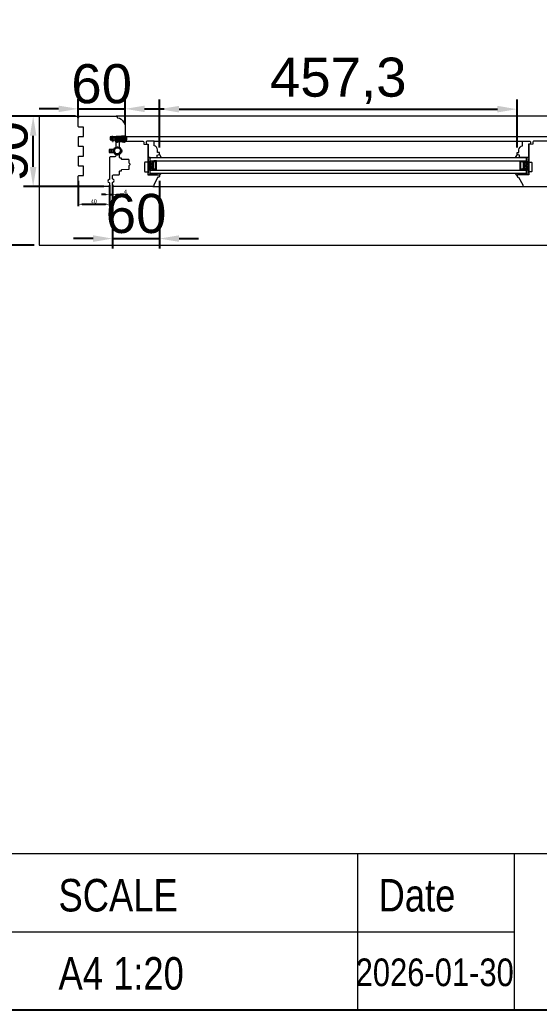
# Model space of a CAD drawing. Header units: millimetres. Extents: x 0 to 182016, y 11 to 3710.
# Drawn here: x 62384 to 63048, y 11 to 1278 of the extents above; entities that cross this region are included whole.
import ezdxf

# ---------------------------------------------------------------- set-up
doc = ezdxf.new("R2010")
doc.units = ezdxf.units.MM
for name, color, linetype, lineweight in [('Matmenys', 10, 'Continuous', 20), ('OTHER', 251, 'Continuous', 13), ('Stakta', 7, 'Continuous', 25), ('Testinės profilio linijos', 7, 'Continuous', 5)]:
    doc.layers.add(name, color=color, linetype=linetype, lineweight=lineweight)
doc.styles.get("Standard").update_dxf_attribs({"font": 'arial.ttf'})
doc.dimstyles.new('2', dxfattribs={"dimscale": 2, "dimtxt": 2.5, "dimasz": 2.5, "dimexe": 1.25, "dimexo": 0.625, "dimtad": 1, "dimtxsty": 'Standard', "dimcen": 2.5, "dimadec": 0, "dimazin": 0, "dimtfac": 1, "dimtmove": 0, "dimatfit": 3, "dimfxl": 1, "dimarcsym": 0})
doc.dimstyles.new('Padidinti matmenys', dxfattribs={"dimscale": 10, "dimtxt": 5, "dimasz": 2.5, "dimexe": 1.25, "dimexo": 0.625, "dimtad": 1, "dimdec": 1, "dimtxsty": 'Standard', "dimcen": 2.5, "dimadec": 0, "dimazin": 0, "dimtfac": 1, "dimtdec": 1, "dimtmove": 0, "dimatfit": 3, "dimfxl": 1, "dimarcsym": 0})

# ---------------------------------------------------------------- blocks, each defined once
blk = doc.blocks.new('Date')
at = {"lineweight": 0, "width": 0.8}
blk.add_text('2026-01-30', height=35.38, dxfattribs=at).set_placement((4937.1, 20113.7))
blk = doc.blocks.new('*D1210')
at = {"layer": 'Defpoints', "color": 0, "transparency": 16777216}
for p in [(62458.2, 1073.3), (62498.2, 1067.8), (62498.2, 1042.1)]:
    blk.add_point(p, dxfattribs=at)
at = {"layer": 'Matmenys', "color": 0, "lineweight": -2, "transparency": 16777216}
for p, q in [((62458.2, 1072.1), (62458.2, 1039.6)), ((62498.2, 1066.6), (62498.2, 1039.6)), ((62463.2, 1042.1), (62493.2, 1042.1))]:
    blk.add_line(p, q, dxfattribs=at)
at = {"layer": 'Matmenys', "color": 0, "transparency": 16777216}
for points in [[(62463.2, 1043), (62463.2, 1041.3), (62458.2, 1042.1)], [(62493.2, 1043), (62493.2, 1041.3), (62498.2, 1042.1)]]:
    blk.add_solid(points, dxfattribs=at)
at = {"layer": 'Matmenys', "color": 0, "lineweight": 5, "transparency": 16777216, "insert": (62478.2, 1045.9), "char_height": 5, "attachment_point": 5}
blk.add_mtext('40', dxfattribs=at)
blk = doc.blocks.new('*D1211')
at = {"color": 0, "lineweight": -2, "transparency": 16777216}
for p, q in [((62458.2, 1152.6), (62458.2, 1176.7)), ((62518.2, 1144.1), (62518.2, 1176.7)), ((62433.2, 1164.2), (62408.2, 1164.2)), ((62458.2, 1164.2), (62518.2, 1164.2)), ((62543.2, 1164.2), (62568.2, 1164.2))]:
    blk.add_line(p, q, dxfattribs=at)
at = {"color": 0, "transparency": 16777216}
for points in [[(62433.2, 1168.3), (62433.2, 1160), (62458.2, 1164.2)], [(62543.2, 1168.3), (62543.2, 1160), (62518.2, 1164.2)]]:
    blk.add_solid(points, dxfattribs=at)
at = {"layer": 'Defpoints', "color": 0, "transparency": 16777216}
for p in [(62518.2, 1164.2), (62458.2, 1146.3), (62518.2, 1137.8)]:
    blk.add_point(p, dxfattribs=at)
at = {"color": 0, "lineweight": 5, "transparency": 16777216, "insert": (62488.2, 1196), "char_height": 50, "attachment_point": 5}
blk.add_mtext('60', dxfattribs=at)
blk = doc.blocks.new('*D1212')
at = {"color": 0, "lineweight": -2, "transparency": 16777216}
for p, q in [((62562.2, 1072.1), (62562.2, 985.7)), ((62502.2, 1061.8), (62502.2, 985.7)), ((62477.2, 998.2), (62452.2, 998.2)), ((62502.2, 998.2), (62562.2, 998.2)), ((62587.2, 998.2), (62612.2, 998.2))]:
    blk.add_line(p, q, dxfattribs=at)
at = {"color": 0, "transparency": 16777216}
for points in [[(62477.2, 1002.4), (62477.2, 994), (62502.2, 998.2)], [(62587.2, 1002.4), (62587.2, 994), (62562.2, 998.2)]]:
    blk.add_solid(points, dxfattribs=at)
at = {"layer": 'Defpoints', "color": 0, "transparency": 16777216}
for p in [(62562.2, 1078.3), (62502.2, 1068.1), (62562.2, 998.2)]:
    blk.add_point(p, dxfattribs=at)
at = {"color": 0, "lineweight": 5, "transparency": 16777216, "insert": (62532.2, 1030), "char_height": 50, "attachment_point": 5}
blk.add_mtext('60', dxfattribs=at)
blk = doc.blocks.new('*D1213')
at = {"color": 0, "lineweight": -2, "transparency": 16777216}
for p, q in [((62454.9, 1154.8), (62388.1, 1154.8)), ((62400.6, 1089.8), (62400.6, 1129.8)), ((62490.9, 1064.8), (62388.1, 1064.8))]:
    blk.add_line(p, q, dxfattribs=at)
at = {"color": 0, "transparency": 16777216}
for points in [[(62396.4, 1129.8), (62404.7, 1129.8), (62400.6, 1154.8)], [(62396.4, 1089.8), (62404.7, 1089.8), (62400.6, 1064.8)]]:
    blk.add_solid(points, dxfattribs=at)
at = {"layer": 'Defpoints', "color": 0, "transparency": 16777216}
for p in [(62400.6, 1154.8), (62461.2, 1154.8), (62497.2, 1064.8)]:
    blk.add_point(p, dxfattribs=at)
at = {"color": 0, "lineweight": 5, "transparency": 16777216, "insert": (62368.8, 1109.8), "char_height": 50, "attachment_point": 5, "rotation": 90}
blk.add_mtext('90', dxfattribs=at)
blk = doc.blocks.new('*D1214')
at = {"layer": 'Defpoints', "color": 0, "transparency": 16777216}
for p in [(62498.2, 1067.8), (62502.2, 1068.1), (62502.2, 1054.4)]:
    blk.add_point(p, dxfattribs=at)
at = {"layer": 'Matmenys', "color": 0, "lineweight": -2, "transparency": 16777216}
for p, q in [((62498.2, 1066.6), (62498.2, 1051.9)), ((62502.2, 1066.8), (62502.2, 1051.9)), ((62493.2, 1054.4), (62488.2, 1054.4)), ((62498.2, 1054.4), (62502.2, 1054.4)), ((62507.2, 1054.4), (62521.6, 1054.4))]:
    blk.add_line(p, q, dxfattribs=at)
at = {"layer": 'Matmenys', "color": 0, "transparency": 16777216}
for points in [[(62493.2, 1055.3), (62493.2, 1053.6), (62498.2, 1054.4)], [(62507.2, 1055.3), (62507.2, 1053.6), (62502.2, 1054.4)]]:
    blk.add_solid(points, dxfattribs=at)
at = {"layer": 'Matmenys', "color": 0, "lineweight": 5, "transparency": 16777216, "insert": (62518.6, 1058.2), "char_height": 5, "attachment_point": 5}
blk.add_mtext('4', dxfattribs=at)
blk = doc.blocks.new('*D1910')
at = {"color": 0, "lineweight": -2, "transparency": 16777216}
for p, q in [((62401.9, 1154.8), (62321.2, 1154.8)), ((62333.7, 1129.8), (62333.7, 1014.8)), ((62401.9, 989.8), (62321.2, 989.8))]:
    blk.add_line(p, q, dxfattribs=at)
at = {"color": 0, "transparency": 16777216}
for points in [[(62329.5, 1129.8), (62337.8, 1129.8), (62333.7, 1154.8)], [(62329.5, 1014.8), (62337.8, 1014.8), (62333.7, 989.8)]]:
    blk.add_solid(points, dxfattribs=at)
at = {"layer": 'Defpoints', "color": 0, "transparency": 16777216}
for p in [(62408.2, 1154.8), (62333.7, 989.8), (62408.2, 989.8)]:
    blk.add_point(p, dxfattribs=at)
at = {"color": 0, "lineweight": 5, "transparency": 16777216, "insert": (62301.9, 1072.3), "char_height": 50, "attachment_point": 5, "rotation": 90}
blk.add_mtext('165', dxfattribs=at)
blk = doc.blocks.new('*D1090')
at = {"color": 0, "lineweight": -2, "transparency": 16777216}
for p, q in [((62562.2, 1114.6), (62562.2, 1176.3)), ((63019.5, 1114.6), (63019.5, 1176.3)), ((62587.2, 1163.8), (62994.5, 1163.8))]:
    blk.add_line(p, q, dxfattribs=at)
at = {"color": 0, "transparency": 16777216}
for points in [[(62587.2, 1168), (62587.2, 1159.6), (62562.2, 1163.8)], [(62994.5, 1168), (62994.5, 1159.6), (63019.5, 1163.8)]]:
    blk.add_solid(points, dxfattribs=at)
at = {"layer": 'Defpoints', "color": 0, "transparency": 16777216}
for p in [(63019.5, 1163.8), (62562.2, 1108.3), (63019.5, 1108.3)]:
    blk.add_point(p, dxfattribs=at)
at = {"color": 0, "lineweight": 5, "transparency": 16777216, "insert": (62790.8, 1200.1), "char_height": 50, "attachment_point": 5}
blk.add_mtext('457,3', dxfattribs=at)

msp = doc.modelspace()

# ---------------------------------------------------------------- hatches: boundary and pattern name
at = {"lineweight": 0}
h = msp.add_hatch(dxfattribs=at)
h.set_pattern_fill('HEX', color=256, scale=0.25, angle=90, style=0)
h.set_pattern_definition([(90, (44202.9073, -11821.5974), (1.374815, -4e-16), [0.79375, -1.5875]), (330, (44202.9073, -11821.5974), (-0.6874075, -1.190624716), [0.79375, -1.5875]), (30, (44202.9073, -11820.8036), (0.6874075, -1.190624716), [0.79375, -1.5875])])
h.paths.add_polyline_path([(62550.178326, 1085.8109378), (62555.178326, 1085.8109378), (62553.178326, 1087.8109378), (62553.178326, 1095.8109378), (62555.178326, 1097.8109378), (62550.178326, 1097.8116468)])
h = msp.add_hatch(dxfattribs=at)
h.set_pattern_fill('JIS_WOOD', color=256, angle=90, style=0)
h.set_pattern_definition([(45, (44202.9073, -11821.59735), (0.5, -0.5), [])])
h.paths.add_polyline_path([(62553.178326, 1095.8109378), (62553.178326, 1087.8109378), (62555.178326, 1085.8109378), (62558.178326, 1085.8109378), (62558.1960594, 1097.8475204), (62555.178326, 1097.8109378)])
h.paths.add_polyline_path([(62554.178326, 1088.2251513), (62554.178326, 1095.3967242), (62555.5925396, 1096.8109378), (62557.178326, 1096.8109378), (62557.178326, 1086.8109378), (62555.5925396, 1086.8109378)], flags=16)
h = msp.add_hatch(dxfattribs=at)
h.set_pattern_fill('JIS_WOOD', color=256, angle=90, style=0)
h.set_pattern_definition([(45, (44280.72945, -11821.59735), (0.5, -0.5), [])])
h.paths.add_polyline_path([(63028.5005561, 1095.8109378), (63028.5005561, 1087.8109378), (63026.5005561, 1085.8109378), (63023.5005561, 1085.8109378), (63023.4828227, 1097.8475204), (63026.5005561, 1097.8109378)])
h.paths.add_polyline_path([(63027.5005561, 1088.2251513), (63027.5005561, 1095.3967242), (63026.0863425, 1096.8109378), (63024.5005561, 1096.8109378), (63024.5005561, 1086.8109378), (63026.0863425, 1086.8109378)], flags=16)
h = msp.add_hatch(dxfattribs=at)
h.set_pattern_fill('HEX', color=256, scale=0.25, angle=90, style=0)
h.set_pattern_definition([(90, (44280.7294, -11821.5974), (1.374815, -4e-16), [0.79375, -1.5875]), (330, (44280.7294, -11821.5974), (-0.6874075, -1.190624716), [0.79375, -1.5875]), (30, (44280.7294, -11820.8036), (0.6874075, -1.190624716), [0.79375, -1.5875])])
h.paths.add_polyline_path([(63031.5005561, 1085.8109378), (63026.5005561, 1085.8109378), (63028.5005561, 1087.8109378), (63028.5005561, 1095.8109378), (63026.5005561, 1097.8109378), (63031.5005561, 1097.8116468)])
at = {"lineweight": 0, "ltscale": 0.5}
h = msp.add_hatch(dxfattribs=at)
h.set_pattern_fill('ANSI37', color=256, scale=0.5, angle=90, style=0)
h.set_pattern_definition([(135, (62546.6783, 1079.8116), (-1.12253, -1.12253), []), (225, (62546.6783, 1079.8116), (1.12253, -1.12253), [])])
h.paths.add_polyline_path([(62559.178326, 1081.8116468), (62550.178326, 1081.8116468), (62550.178326, 1079.8116468), (62559.178326, 1079.8116468)])
h = msp.add_hatch(dxfattribs=at)
h.set_pattern_fill('ANSI37', color=256, scale=0.5, angle=90, style=0)
h.set_pattern_definition([(135, (62624.5005, 1079.8116), (-1.122532, -1.122532), []), (225, (62624.5005, 1079.8116), (1.122532, -1.122532), [])])
h.paths.add_polyline_path([(63022.5005561, 1081.8116468), (63031.5005561, 1081.8116468), (63031.5005561, 1079.8116468), (63022.5005561, 1079.8116468)])
at = {"layer": 'Matmenys'}
h = msp.add_hatch(dxfattribs=at)
h.set_pattern_fill('ANSI37', color=252, scale=0.5, angle=-180, style=0)
h.set_pattern_definition([(225, (-93410.8114, -1098353.8803), (1.1225320151, -1.1225320151), []), (315, (-93410.8114, -1098353.8803), (1.1225320151, 1.1225320151), [])])
edge = h.paths.add_edge_path()
edge.add_arc((62516.2641742, 1127.9313767), 0.1, 363.5893456117, 453.5893456117, ccw=False)
edge.add_line((62516.363978, 1127.9376372), (62516.4610612, 1126.3899514))
edge.add_arc((62516.7105708, 1126.4056027), 0.25, 183.5893456117, 363.5893456117)
edge.add_line((62516.9600804, 1126.4212539), (62516.8316947, 1128.4679588))
edge.add_arc((62516.7318909, 1128.4616983), 0.1, 363.5893456117, 453.589345619)
edge.add_line((62516.7256304, 1128.5615022), (62516.7208855, 1128.6371452))
edge.add_line((62516.7208855, 1128.6371452), (62518.7026864, 1128.7614595))
edge.add_spline(control_points=[(62518.7026864, 1128.7614595), (62518.7818449, 1128.7496572), (62518.8518365, 1128.7384817), (62518.9355873, 1128.7166877), (62518.9591516, 1128.7073019), (62518.9830347, 1128.694607), (62518.9910943, 1128.6883578), (62519.0155821, 1128.662769), (62519.034475, 1128.633532), (62519.0681783, 1128.5292122), (62519.0813003, 1128.45628), (62519.1010024, 1128.2032969), (62519.0905041, 1127.9894628), (62519.0711759, 1127.5469844), (62519.0667006, 1127.3276555), (62519.0656244, 1126.9077646), (62519.0686564, 1126.7046785), (62519.0813668, 1126.1144711), (62519.0945432, 1125.746421), (62519.0942815, 1124.9932396), (62519.0757852, 1124.6164897), (62518.9725989, 1124.0233853), (62518.9127048, 1123.7958143), (62518.7596692, 1123.3987131), (62518.6769198, 1123.2269254), (62518.4729197, 1122.8857577), (62518.3528048, 1122.719555), (62518.0853597, 1122.4283953), (62517.9376861, 1122.3048153), (62517.6565015, 1122.1450966), (62517.5212053, 1122.0975426), (62517.2199064, 1122.0379377), (62517.0563065, 1122.0272343), (62516.4717096, 1122.0409782), (62516.0077941, 1122.1357324), (62515.115298, 1122.3074747), (62514.6882177, 1122.3911693), (62513.6098691, 1122.6023556), (62512.9518185, 1122.7360897), (62511.9587166, 1122.8610157), (62511.6551155, 1122.8915096), (62511.0330718, 1122.915845), (62510.7171678, 1122.9083043), (62510.1679596, 1122.8234199), (62509.9318761, 1122.7620813), (62509.5312247, 1122.589621), (62509.3725922, 1122.4947725), (62509.0739334, 1122.3105041), (62508.9324762, 1122.2206466), (62508.6306933, 1122.0645635), (62508.4656406, 1121.9945934), (62508.1005189, 1121.8748621), (62507.8995688, 1121.8318596), (62507.5601521, 1121.8079609), (62507.4181667, 1121.8211667), (62507.222946, 1121.881206), (62507.1576182, 1121.9179461), (62507.0308948, 1122.0264953), (62506.971717, 1122.0985614), (62506.8146394, 1122.362649), (62506.7331397, 1122.6037573), (62506.6165224, 1123.1541683), (62506.5799909, 1123.4623634), (62506.5267195, 1124.0585812), (62506.507497, 1124.3461322), (62506.4641376, 1124.876622), (62506.4420014, 1125.1248805), (62506.405787, 1125.5296828), (62506.3917006, 1125.6870861), (62506.3635785, 1126.0110185), (62506.3485424, 1126.1893357), (62506.2802575, 1126.4922028), (62506.2446224, 1126.6100248), (62506.1490257, 1126.8225036), (62506.0958787, 1126.9164184), (62505.977238, 1127.0616121), (62505.9216158, 1127.1166303), (62505.7978486, 1127.2057222), (62505.7342215, 1127.2386016), (62505.6153575, 1127.2867698), (62505.5582804, 1127.303651), (62505.4577, 1127.3295949), (62505.4133044, 1127.3393125), (62505.3723081, 1127.3483485)], knot_values=[0, 0, 0, 0, 0.2245066002, 0.2245066002, 0.377043448, 0.377043448, 0.5295802957, 0.5295802957, 0.8082977366, 0.8082977366, 1.0870151774, 1.0870151774, 1.6244414062, 1.6244414062, 2.161867635, 2.161867635, 2.6992938638, 2.6992938638, 3.7741463214, 3.7741463214, 5.0334406395, 5.0334406395, 5.8656302806, 5.8656302806, 6.5060139406, 6.5060139406, 7.1463976006, 7.1463976006, 7.7996240151, 7.7996240151, 8.3563201169, 8.3563201169, 8.9130162187, 8.9130162187, 10.239934143, 10.239934143, 11.5668520673, 11.5668520673, 13.5970761059, 13.5970761059, 14.4582175179, 14.4582175179, 15.3193589298, 15.3193589298, 15.9856015553, 15.9856015553, 16.5061017172, 16.5061017172, 17.0266018791, 17.0266018791, 17.547102041, 17.547102041, 18.1672448488, 18.1672448488, 18.7176261004, 18.7176261004, 19.1465766047, 19.1465766047, 19.5755271091, 19.5755271091, 20.3898249977, 20.3898249977, 21.2041228863, 21.2041228863, 21.9655448497, 21.9655448497, 22.7269668131, 22.7269668131, 23.2229068178, 23.2229068178, 23.7188468224, 23.7188468224, 24.0184411081, 24.0184411081, 24.2549295987, 24.2549295987, 24.4119994701, 24.4119994701, 24.5501072405, 24.5501072405, 24.6882150108, 24.6882150108, 24.8099116426, 24.8099116426, 24.8099116426, 24.8099116426], degree=3, periodic=0)
edge.add_line((62505.3723081, 1127.3483485), (62516.2579137, 1128.0311805))

# ---------------------------------------------------------------- linework, layer by layer
at = {"lineweight": 5}
for p, q in [((62408.1783256, 1154.8116468), (62408.1783256, 989.8116468)), ((62408.1783256, 1154.8116468), (62461.178326, 1154.8116468)), ((62408.1783256, 989.8116468), (64398.1450167, 989.8116468))]:
    msp.add_line(p, q, dxfattribs=at)
for p, q in [((62501.7704391, 1128.6252267), (62500.7400978, 1127.558762)), ((62501.4241486, 1127.1006884), (62516.2579137, 1128.0311805)), ((62502.5180797, 1128.6721247), (62501.4673665, 1127.6043821)), ((62501.4673665, 1127.6043821), (62516.7256304, 1128.5615022)), ((62501.7704391, 1128.6252267), (62502.5180797, 1128.6721247)), ((62516.363978, 1127.9376372), (62516.4610612, 1126.3899514)), ((62516.7256304, 1128.5615022), (62516.7208855, 1128.6371452)), ((62516.8316947, 1128.4679588), (62516.9600804, 1126.4212539)), ((62500.7400978, 1127.558762), (62500.7714003, 1127.0597428)), ((62500.7714003, 1127.0597428), (62500.9186862, 1127.0689818)), ((62500.9186862, 1127.0689818), (62501.9021327, 1122.7218913)), ((62501.4241486, 1127.1006884), (62501.6613434, 1126.0522252)), ((62501.6613434, 1126.0522252), (62502.1490194, 1126.1625526)), ((62501.9021327, 1122.7218913), (62502.8774846, 1122.9425461)), ((62502.1490194, 1126.1625526), (62502.8774846, 1122.9425461))]:
    msp.add_line(p, q)
at = {"color": 1}
for p, q in [((62518.7469266, 1129.0581796), (62503.4221112, 1128.0968849)), ((62518.7026864, 1128.7614595), (62503.4677416, 1127.8058022)), ((62505.3077353, 1127.0553803), (62503.5472841, 1126.9449507))]:
    msp.add_line(p, q, dxfattribs=at)
at = {"lineweight": 9}
for p, q in [((62555.178326, 1122.8116468), (63026.5005561, 1122.8116468)), ((62550.1784111, 1101.8116468), (63031.500471, 1101.8116468)), ((62550.1784111, 1097.8116468), (63031.500471, 1097.8116468)), ((62550.1784111, 1085.8116468), (63031.500471, 1085.8116468)), ((62550.1784111, 1081.8116468), (63031.500471, 1081.8116468))]:
    msp.add_line(p, q, dxfattribs=at)
at = {"lineweight": 0}
for p, q in [((62562.178326, 1105.8116468), (62564.4649911, 1101.8116468)), ((63019.5005561, 1105.8116468), (63017.213891, 1101.8116468)), ((62550.178326, 1101.8109378), (62547.178326, 1080.8109378)), ((62547.178326, 1101.8109378), (62550.178326, 1080.8109378)), ((63031.5005561, 1101.8109378), (63034.5005561, 1080.8109378)), ((63034.5005561, 1101.8109378), (63031.5005561, 1080.8109378)), ((62559.178326, 1079.8116468), (62559.178326, 1081.8116468)), ((62562.178326, 1078.8116468), (62564.4649911, 1081.8116468)), ((63019.5005561, 1078.8116468), (63017.213891, 1081.8116468)), ((63022.5005561, 1079.8116468), (63022.5005561, 1081.8116468)), ((63031.5005561, 1079.8116468), (63031.5005561, 1082.8116468)), ((65989.1074699, 210.9357406), (62288.6471854, 210.9357406)), ((62815.5888226, 210.9357406), (62815.5888226, 10.9108603)), ((63015.6137029, 210.9357406), (63015.6137029, 10.9108603)), ((63015.6137029, 110.9233004), (62288.6471854, 110.9233004))]:
    msp.add_line(p, q, dxfattribs=at)
msp.add_lwpolyline([(65989.1074699, 3710.4502728), (65989.1074699, 10.9108603), (60489.792127, 10.9108603), (60489.792127, 3710.4502728)], close=True)
for points in [[(62555.178326, 1116.8116468), (62555.178326, 1122.8116468), (62546.178326, 1122.8116468, 0.4142135624), (62545.178326, 1121.8116468), (62545.178326, 1118.8116468), (62547.678326, 1118.8116468), (62547.678326, 1101.8116468), (62559.178326, 1101.8116468), (62559.178326, 1104.8116468), (62562.178326, 1105.8116468), (62562.178326, 1108.3116468), (62559.678326, 1108.3116468), (62559.678326, 1111.8367097, 0.3851703882), (62555.178326, 1116.8116468)], [(63026.5005561, 1116.8116468), (63026.5005561, 1122.8116468), (63035.5005561, 1122.8116468, -0.4142135624), (63036.5005561, 1121.8116468), (63036.5005561, 1118.8116468), (63034.0005561, 1118.8116468), (63034.0005561, 1101.8116468), (63022.5005561, 1101.8116468), (63022.5005561, 1104.8116468), (63019.5005561, 1105.8116468), (63019.5005561, 1108.3116468), (63022.0005561, 1108.3116468), (63022.0005561, 1111.8367097, -0.3851703882), (63026.5005561, 1116.8116468)]]:
    msp.add_lwpolyline(points, format="xyb", dxfattribs=at)
for points in [[(62547.178326, 1101.8109378), (62547.178326, 1080.8109378), (62550.178326, 1080.8109378), (62550.178326, 1101.8109378)], [(62553.178326, 1095.8109378), (62553.178326, 1087.8109378), (62555.178326, 1085.8109378), (62558.178326, 1085.8109378), (62558.178326, 1097.8109378), (62555.178326, 1097.8109378)], [(62554.178326, 1095.3967242), (62554.178326, 1088.2251513), (62555.5925396, 1086.8109378), (62557.178326, 1086.8109378), (62557.178326, 1096.8109378), (62555.5925396, 1096.8109378)], [(63028.5005561, 1095.8109378), (63028.5005561, 1087.8109378), (63026.5005561, 1085.8109378), (63023.5005561, 1085.8109378), (63023.5005561, 1097.8109378), (63026.5005561, 1097.8109378)], [(63027.5005561, 1095.3967242), (63027.5005561, 1088.2251513), (63026.0863425, 1086.8109378), (63024.5005561, 1086.8109378), (63024.5005561, 1096.8109378), (63026.0863425, 1096.8109378)], [(63034.5005561, 1101.8109378), (63034.5005561, 1080.8109378), (63031.5005561, 1080.8109378), (63031.5005561, 1101.8109378)]]:
    msp.add_lwpolyline(points, close=True, dxfattribs=at)
at = {"color": 18, "linetype": 'ByBlock', "true_color": 0x000000}
for radius in [4.85, 4.25]:
    msp.add_circle((62508.5708402, 1110.3105813), radius, dxfattribs=at)
for centre, radius, start, end in [((62516.2641742, 1127.9313767), 0.1, 3.5893456092, 93.5893456123), ((62516.7318909, 1128.4616983), 0.1, 3.5893456092, 93.5893456123), ((62516.7105708, 1126.4056027), 0.25, 183.5893456092, 3.5893456092)]:
    msp.add_arc(centre, radius, start, end)
at = {"color": 1}
msp.add_spline([(62518.7469266, 1129.0581796), (62519.108427, 1128.9676829), (62519.3779678, 1127.6938244), (62518.8895785, 1123.0014514), (62517.8463807, 1121.9114451), (62515.6829089, 1121.8928287), (62513.9848691, 1122.2232026), (62511.8194282, 1122.570119), (62509.7827065, 1122.3706902), (62508.9544618, 1121.8945212), (62507.0999216, 1121.6142579), (62506.2074757, 1124.3264364), (62506.0803082, 1125.805312), (62505.9623368, 1126.4925799), (62505.6601311, 1126.9344652), (62505.3077353, 1127.0553803)], degree=3, dxfattribs=at)
msp.add_open_spline([(62518.7026864, 1128.7614595), (62518.7818449, 1128.7496572), (62518.8518365, 1128.7384817), (62518.9355873, 1128.7166877), (62518.9591516, 1128.7073019), (62518.9830347, 1128.694607), (62518.9910943, 1128.6883578), (62519.0155821, 1128.662769), (62519.034475, 1128.633532), (62519.0681783, 1128.5292122), (62519.0813003, 1128.45628), (62519.1010024, 1128.2032969), (62519.0905041, 1127.9894628), (62519.0711759, 1127.5469844), (62519.0667006, 1127.3276555), (62519.0656244, 1126.9077646), (62519.0686564, 1126.7046785), (62519.0813668, 1126.1144711), (62519.0945432, 1125.746421), (62519.0942815, 1124.9932396), (62519.0757852, 1124.6164897), (62518.9725989, 1124.0233853), (62518.9127048, 1123.7958143), (62518.7596692, 1123.3987131), (62518.6769198, 1123.2269254), (62518.4729197, 1122.8857577), (62518.3528048, 1122.719555), (62518.0853597, 1122.4283953), (62517.9376861, 1122.3048153), (62517.6565015, 1122.1450966), (62517.5212053, 1122.0975426), (62517.2199064, 1122.0379377), (62517.0563065, 1122.0272343), (62516.4717096, 1122.0409782), (62516.0077941, 1122.1357324), (62515.115298, 1122.3074747), (62514.6882177, 1122.3911693), (62513.6098691, 1122.6023556), (62512.9518185, 1122.7360897), (62511.9587166, 1122.8610157), (62511.6551155, 1122.8915096), (62511.0330718, 1122.915845), (62510.7171678, 1122.9083043), (62510.1679596, 1122.8234199), (62509.9318761, 1122.7620813), (62509.5312247, 1122.589621), (62509.3725922, 1122.4947725), (62509.0739334, 1122.3105041), (62508.9324762, 1122.2206466), (62508.6306933, 1122.0645635), (62508.4656406, 1121.9945934), (62508.1005189, 1121.8748621), (62507.8995688, 1121.8318596), (62507.5601521, 1121.8079609), (62507.4181667, 1121.8211667), (62507.222946, 1121.881206), (62507.1576182, 1121.9179461), (62507.0308948, 1122.0264953), (62506.971717, 1122.0985614), (62506.8146394, 1122.362649), (62506.7331397, 1122.6037573), (62506.6165224, 1123.1541683), (62506.5799909, 1123.4623634), (62506.5267195, 1124.0585812), (62506.507497, 1124.3461322), (62506.4641376, 1124.876622), (62506.4420014, 1125.1248805), (62506.405787, 1125.5296828), (62506.3917006, 1125.6870861), (62506.3635785, 1126.0110185), (62506.3485424, 1126.1893357), (62506.2802575, 1126.4922028), (62506.2446224, 1126.6100248), (62506.1490257, 1126.8225036), (62506.0958787, 1126.9164184), (62505.977238, 1127.0616121), (62505.9216158, 1127.1166303), (62505.7978486, 1127.2057222), (62505.7342215, 1127.2386016), (62505.6153575, 1127.2867698), (62505.5582804, 1127.303651), (62505.4577, 1127.3295949), (62505.4133044, 1127.3393125), (62505.3723081, 1127.3483485)], degree=3, knots=[0, 0, 0, 0, 0.2245066002, 0.2245066002, 0.377043448, 0.377043448, 0.5295802957, 0.5295802957, 0.8082977366, 0.8082977366, 1.0870151774, 1.0870151774, 1.6244414062, 1.6244414062, 2.161867635, 2.161867635, 2.6992938638, 2.6992938638, 3.7741463214, 3.7741463214, 5.0334406395, 5.0334406395, 5.8656302806, 5.8656302806, 6.5060139406, 6.5060139406, 7.1463976006, 7.1463976006, 7.7996240151, 7.7996240151, 8.3563201169, 8.3563201169, 8.9130162187, 8.9130162187, 10.239934143, 10.239934143, 11.5668520673, 11.5668520673, 13.5970761059, 13.5970761059, 14.4582175179, 14.4582175179, 15.3193589298, 15.3193589298, 15.9856015553, 15.9856015553, 16.5061017172, 16.5061017172, 17.0266018791, 17.0266018791, 17.547102041, 17.547102041, 18.1672448488, 18.1672448488, 18.7176261004, 18.7176261004, 19.1465766047, 19.1465766047, 19.5755271091, 19.5755271091, 20.3898249977, 20.3898249977, 21.2041228863, 21.2041228863, 21.9655448497, 21.9655448497, 22.7269668131, 22.7269668131, 23.2229068178, 23.2229068178, 23.7188468224, 23.7188468224, 24.0184411081, 24.0184411081, 24.2549295987, 24.2549295987, 24.4119994701, 24.4119994701, 24.5501072405, 24.5501072405, 24.6882150108, 24.6882150108, 24.8099116426, 24.8099116426, 24.8099116426, 24.8099116426], dxfattribs=at)
at = {"layer": 'OTHER'}
msp.add_lwpolyline([(62503.7676303, 1109.7005552), (62502.3517215, 1109.7005552), (62502.3517215, 1108.0552738), (62501.8260393, 1108.0552738), (62501.0826983, 1109.7005552), (62500.2900787, 1109.7005552), (62500.2900787, 1108.0552738), (62500.0711879, 1108.0552738), (62498.5683067, 1110.3105813), (62500.0711879, 1112.5658888), (62500.2900787, 1112.5658888), (62500.2900787, 1110.9206075), (62501.0826983, 1110.9206075), (62501.8260393, 1112.5658888), (62502.3517215, 1112.5658888), (62502.3517215, 1110.9206075), (62503.7676303, 1110.9206075)], dxfattribs=at)
at = {"layer": 'Stakta', "color": 18, "lineweight": 5, "true_color": 0x000000}
for points in [[(62506.178326, 1115.1149884, -0.2720281141), (62505.9217125, 1114.6782241, 0.164173551), (62503.7730013, 1112.3105813), (62497.678326, 1112.3105813), (62497.678326, 1108.3105813), (62503.7730013, 1108.3105813, 0.164173551), (62505.9217125, 1105.9429385, -0.2720281141), (62506.178326, 1105.5061742), (62506.178326, 1103.872773, -0.4116598905), (62505.1870525, 1102.8728111), (62499.1695995, 1102.8202976, 0.4116598905), (62498.178326, 1101.8203356), (62498.178326, 1074.2611366, -0.3563939587), (62497.778326, 1073.7712386, 0.8164965809), (62497.778326, 1069.852055, -0.3563939587), (62498.178326, 1069.3621571), (62498.178326, 1066.3116468, -0.4142135624), (62496.678326, 1064.8116468), (62461.1783256, 1064.8116468, -0.4142135624), (62458.1783256, 1067.8116468), (62458.1783256, 1077.8116468, -0.4142135624), (62459.1783256, 1078.8116468), (62464.6783256, 1078.8116468, 0.4142135624), (62465.1783256, 1079.3116468), (62465.1783256, 1090.3116468, 0.4142135624), (62464.6783256, 1090.8116468), (62459.3783256, 1090.8116468, -0.4142135624), (62458.3783256, 1091.8116468), (62458.3783256, 1102.8116468, -0.4142135624), (62459.3783256, 1103.8116468), (62464.6783256, 1103.8116468, 0.4142135624), (62465.1783256, 1104.3116468), (62465.1783256, 1115.3116468, 0.4142135624), (62464.6783256, 1115.8116468), (62459.3783256, 1115.8116468, -0.4142135624), (62458.3783256, 1116.8116468), (62458.3783256, 1127.8116468, -0.4142135624), (62459.3783256, 1128.8116468), (62464.6783256, 1128.8116468, 0.4142135624), (62465.1783256, 1129.3116468), (62465.1783256, 1140.3116468, 0.4142135624), (62464.6783256, 1140.8116468), (62459.1783256, 1140.8116468, -0.4142135624), (62458.1783256, 1141.8116468), (62458.1783256, 1151.8116468, -0.4142135624), (62461.1783256, 1154.8116468), (62507.178326, 1154.8116468, -0.4142135624), (62508.178326, 1153.8116468), (62508.178326, 1153.1023202, 0.4001549105), (62508.4638606, 1152.8026691, -0.3090857966), (62516.1131713, 1147.0143859, 0.3199404334), (62516.3949944, 1146.809756), (62517.1870525, 1146.8028438, -0.4116598905), (62518.178326, 1145.8028819), (62518.178326, 1129.9076805, -0.4116598905), (62517.1870525, 1128.9077185), (62507.1695995, 1128.8202976, 0.2023892741), (62506.4557689, 1128.5116468), (62499.178326, 1128.5116468), (62499.178326, 1124.5116468), (62506.178326, 1124.5116468)], [(62513.678326, 1085.2013535), (62513.678326, 1086.2544751, -0.4091108014), (62514.1695998, 1086.7543989), (62522.8835617, 1086.9065017, 0.4091108014), (62523.178326, 1087.206456), (62523.178326, 1091.230276, -0.1989123674), (62523.3247726, 1091.5838294), (62524.590458, 1092.8495148, 0.4142135624), (62524.590458, 1093.2737789), (62523.3247726, 1094.5394643, -0.1989123674), (62523.178326, 1094.8930177), (62523.178326, 1098.9168377, 0.4091108014), (62522.8835617, 1099.216792), (62514.1695998, 1099.3688947, -0.4091108014), (62513.678326, 1099.8688186), (62513.678326, 1100.9219402, 0.4040262259), (62513.3887959, 1101.2217575), (62511.6608763, 1101.2820977, -0.4040262258), (62511.178326, 1101.7817932), (62511.178326, 1108.8621571, -0.3563939587), (62511.578326, 1109.352055, 0.8164965809), (62511.578326, 1113.2712386, -0.3563939587), (62511.178326, 1113.7611366), (62511.178326, 1121.8116468, -0.4142135624), (62512.178326, 1122.8116468), (62540.178326, 1122.8116468, -0.4142135624), (62542.178326, 1120.8116468), (62542.178326, 1119.1090402, 0.4116598905), (62542.475708, 1118.8090516), (62546.6826893, 1118.7723379, -0.4116598905), (62547.178326, 1118.2723569), (62547.178326, 1096.3422099, -0.4116598905), (62546.6826893, 1095.842229), (62543.475708, 1095.8142421, 0.4116598905), (62543.178326, 1095.5142535), (62543.178326, 1084.1090402, 0.4116598905), (62543.475708, 1083.8090516), (62546.6826893, 1083.7810647, -0.4116598905), (62547.178326, 1083.2810838), (62547.178326, 1079.8116468), (62561.178326, 1079.8116468, -0.4142135624), (62562.178326, 1078.8116468), (62562.178326, 1077.8204118, -0.4116598905), (62561.1870525, 1076.8204499), (62560.178326, 1076.8116468), (62554.9197579, 1066.9217186, 0.1227845609), (62554.8612317, 1066.6869828), (62554.8612317, 1065.8116468, -0.4142135624), (62553.8612317, 1064.8116468), (62503.178326, 1064.8116468, -0.4142135624), (62502.178326, 1065.8116468), (62502.178326, 1069.8621571, -0.3563939587), (62502.578326, 1070.352055, 0.8164965809), (62502.578326, 1074.2712386, -0.3563939587), (62502.178326, 1074.7611366), (62502.178326, 1078.7417938, -0.4116598905), (62503.1695995, 1079.7417557), (62510.1870525, 1079.8029961, 0.4116598905), (62511.178326, 1080.802958), (62511.178326, 1084.3414835, -0.4040361542), (62511.6608763, 1084.8411959), (62513.3887959, 1084.9015362, 0.4040262258)]]:
    msp.add_lwpolyline(points, format="xyb", close=True, dxfattribs=at)
msp.add_lwpolyline([(63067.1601396, 1122.8116468), (63041.5005561, 1122.8116468, 0.4142135624), (63039.5005561, 1120.8116468), (63039.5005561, 1119.1090402, -0.4116598905), (63039.2031741, 1118.8090516), (63034.9961928, 1118.7723379, 0.4116598905), (63034.5005561, 1118.2723569), (63034.5005561, 1096.3422099, 0.4116598905), (63034.9961928, 1095.842229), (63038.2031741, 1095.8142421, -0.4116598905), (63038.5005561, 1095.5142535), (63038.5005561, 1084.1090402, -0.4116598905), (63038.2031741, 1083.8090516), (63034.9961928, 1083.7810647, 0.4116598905), (63034.5005561, 1083.2810838), (63034.5005561, 1079.8116468), (63020.5005561, 1079.8116468, 0.4142135624), (63019.5005561, 1078.8116468), (63019.5005561, 1077.8204118, 0.4116598905), (63020.4918296, 1076.8204499), (63021.5005561, 1076.8116468), (63026.7591242, 1066.9217186, -0.1227845609), (63026.8176504, 1066.6869828), (63026.8176504, 1065.8116468, 0.4142135624), (63027.8176504, 1064.8116468), (63078.5005561, 1064.8116468, 0.4142135624)], format="xyb", dxfattribs=at)
at = {"layer": 'Testinės profilio linijos', "lineweight": 5}
for p, q in [((64299.1450009, 1154.8116468), (62506.678326, 1154.8116468)), ((62507.0467886, 1128.8116468), (63074.6320935, 1128.8116468)), ((62553.8612115, 1064.8116468), (64252.4620891, 1064.8116468))]:
    msp.add_line(p, q, dxfattribs=at)

# ---------------------------------------------------------------- block references
at = {"color": 1}
msp.add_blockref('Date', (57875.998381, -20072.0125467), dxfattribs=at)

# ---------------------------------------------------------------- texts
at = {"lineweight": 0, "width": 0.8}
for s, p in [('SCALE', (62432.9887473, 137.2134153)), ('Date', (62842.3801244, 137.2134153)), ('A4 1:20', (62432.9887473, 37.2009752))]:
    msp.add_text(s, height=41.62239482, dxfattribs=at).set_placement(p)

# ---------------------------------------------------------------- dimensions: what is measured, and where the dimension line sits
at = {"color": 1, "lineweight": 5}
dim = msp.add_linear_dim(base=(63019.5005561, 1163.804424), p1=(62562.178326, 1108.3116468), p2=(63019.5005561, 1108.3116468), dimstyle='Padidinti matmenys', dxfattribs=at)
dim.commit()
dim.dimension.update_dxf_attribs({"geometry": '*D1090', "text_midpoint": (62790.839441, 1200.102173)})
for base, p1, p2, angle, picture, middle in [((62518.178326, 1164.178653), (62458.178326, 1146.3116468), (62518.178326, 1137.8116468), 180, '*D1211', (62488.178326, 1164.178653)), ((62400.5808441, 1154.8116468), (62497.178326, 1064.8116468), (62461.178326, 1154.8116468), 90, '*D1213', (62400.5808441, 1109.8116468)), ((62562.178326, 998.201914), (62502.178326, 1068.0616468), (62562.178326, 1078.3116468), 180, '*D1212', (62532.178326, 998.201914))]:
    dim = msp.add_linear_dim(base=base, p1=p1, p2=p2, angle=angle, dimstyle='Padidinti matmenys', dxfattribs=at)
    dim.commit()
    dim.dimension.update_dxf_attribs({"geometry": picture, "text_midpoint": middle, "dimtype": 160})
dim = msp.add_linear_dim(base=(62333.6746482, 989.8116468), p1=(62408.1783256, 1154.8116468), p2=(62408.1783256, 989.8116468), angle=90, dimstyle='Padidinti matmenys', dxfattribs=at)
dim.commit()
dim.dimension.update_dxf_attribs({"geometry": '*D1910', "text_midpoint": (62301.8959988, 1072.3116468)})
at = {"layer": 'Matmenys', "lineweight": 5}
for base, p1, p2, picture, middle in [((62498.178326, 1042.1287646), (62458.178326, 1073.3116468), (62498.178326, 1067.8116468), '*D1210', (62478.178326, 1042.1287646)), ((62502.178326, 1054.4191349), (62498.178326, 1067.8116468), (62502.178326, 1068.0616468), '*D1214', (62518.5991991, 1054.4191349))]:
    dim = msp.add_linear_dim(base=base, p1=p1, p2=p2, angle=180, dimstyle='2', override={"dimtmove": 0}, dxfattribs=at)
    dim.commit()
    dim.dimension.update_dxf_attribs({"geometry": picture, "text_midpoint": middle, "dimtype": 160})

doc.saveas('drawing.dxf')
